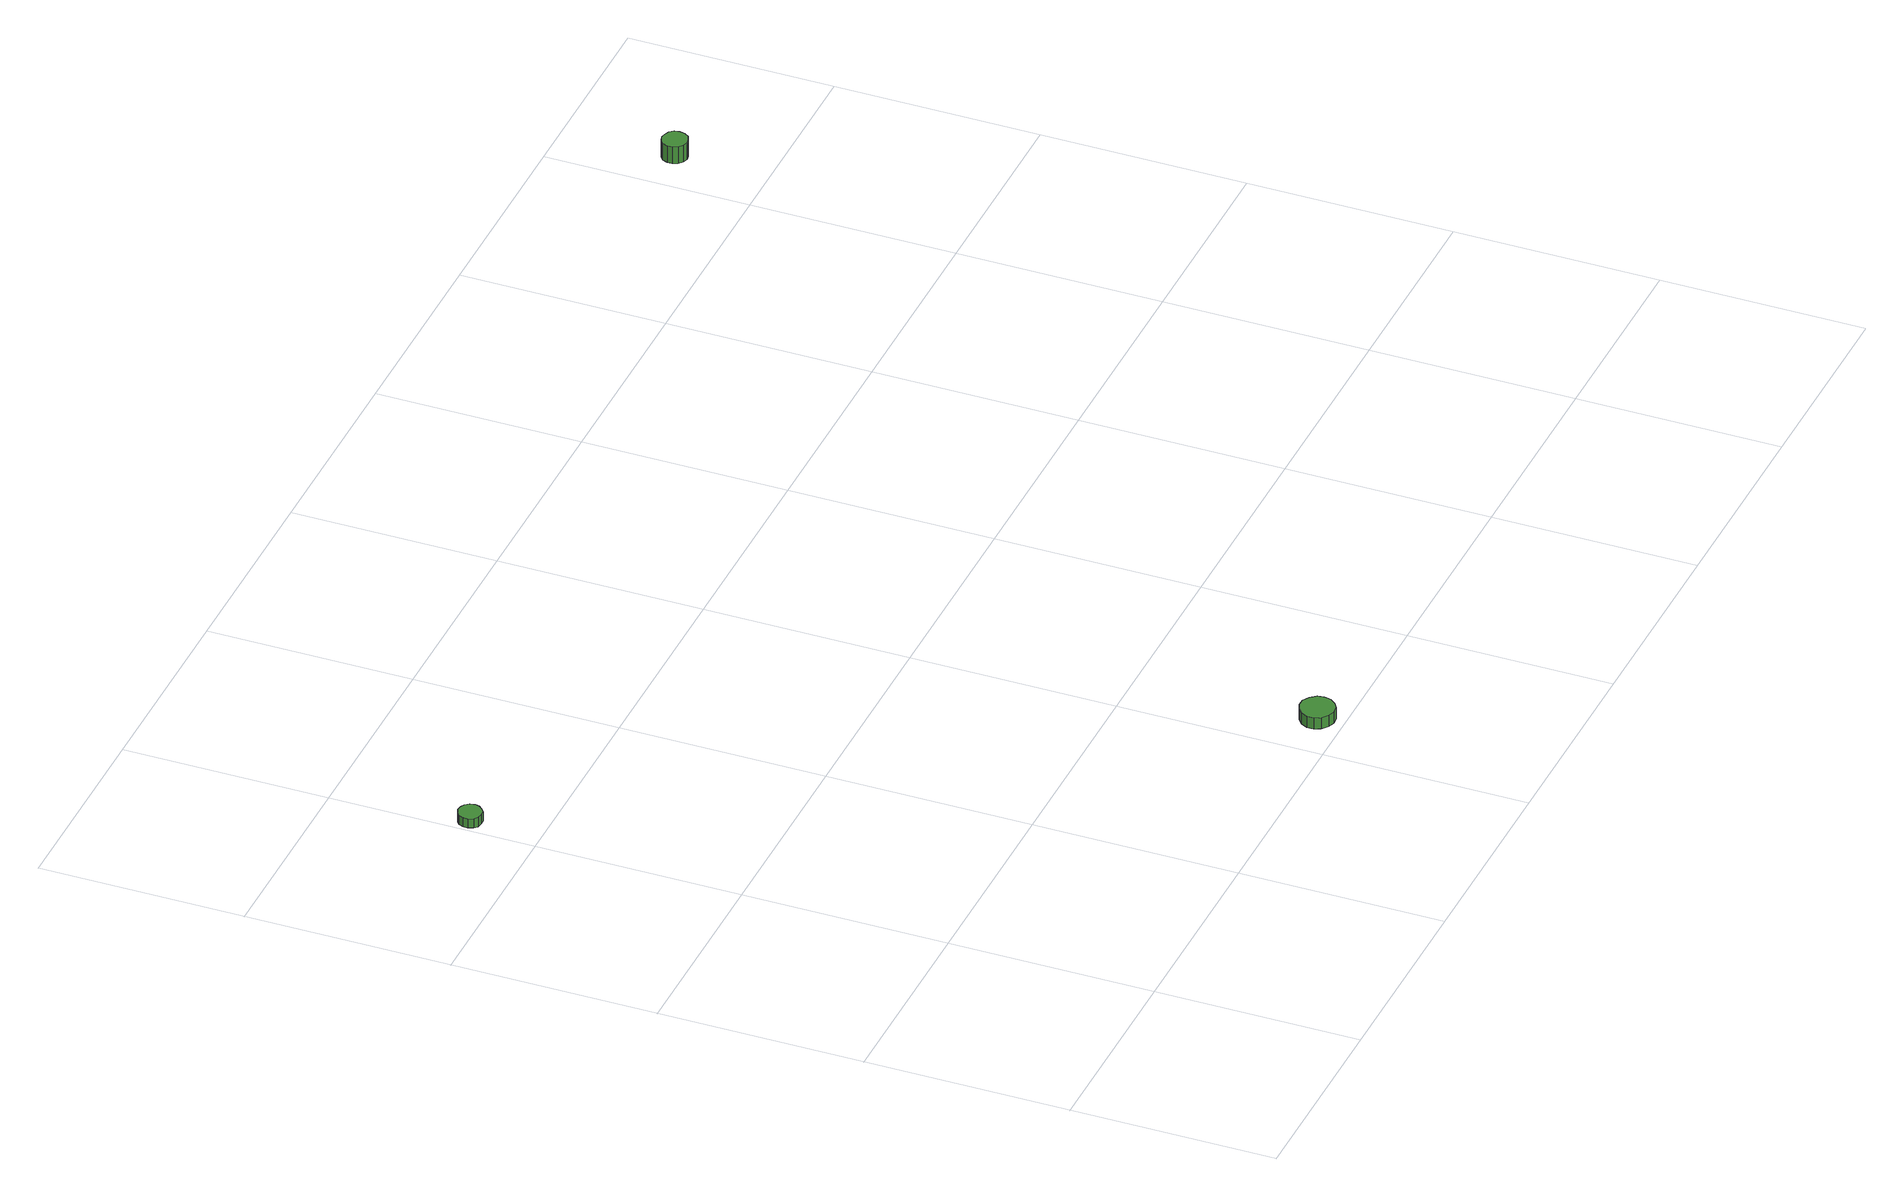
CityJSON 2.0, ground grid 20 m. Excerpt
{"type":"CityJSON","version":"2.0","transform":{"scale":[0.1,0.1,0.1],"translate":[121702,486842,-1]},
"CityObjects":{
"tree1":{"type":"SolitaryVegetationObject","attributes":{"function":"something"},"geometry":[{"type":"MultiSurface","lod":"1","boundaries":[[[0,1,2,3,4,5,6,7,8,9,10,11,12,13,14]],[[15,16,17,18,19,20,21,22,23,24,25,26,27,28,29]],[[0,29,28,1]],[[1,28,27,2]],[[2,27,26,3]],[[3,26,25,4]],[[4,25,24,5]],[[5,24,23,6]],[[6,23,22,7]],[[7,22,21,8]],[[8,21,20,9]],[[9,20,19,10]],[[10,19,18,11]],[[11,18,17,12]],[[12,17,16,13]],[[13,16,15,14]],[[14,15,29,0]]]}]},
"tree2":{"type":"SolitaryVegetationObject","attributes":{"function":"something"},"geometry":[{"type":"MultiSurface","lod":"1","boundaries":[[[30,31,32,33,34,35,36,37,38,39,40,41,42,43,44]],[[45,46,47,48,49,50,51,52,53,54,55,56,57,58,59]],[[30,59,58,31]],[[31,58,57,32]],[[32,57,56,33]],[[33,56,55,34]],[[34,55,54,35]],[[35,54,53,36]],[[36,53,52,37]],[[37,52,51,38]],[[38,51,50,39]],[[39,50,49,40]],[[40,49,48,41]],[[41,48,47,42]],[[42,47,46,43]],[[43,46,45,44]],[[44,45,59,30]]]}]},
"tree3":{"type":"SolitaryVegetationObject","attributes":{"function":"something"},"geometry":[{"type":"MultiSurface","lod":"1","boundaries":[[[60,61,62,63,64,65,66,67,68,69,70,71,72,73,74]],[[75,76,77,78,79,80,81,82,83,84,85,86,87,88,89]],[[60,89,88,61]],[[61,88,87,62]],[[62,87,86,63]],[[63,86,85,64]],[[64,85,84,65]],[[65,84,83,66]],[[66,83,82,67]],[[67,82,81,68]],[[68,81,80,69]],[[69,80,79,70]],[[70,79,78,71]],[[71,78,77,72]],[[72,77,76,73]],[[73,76,75,74]],[[74,75,89,60]]]}]}
},
"vertices":[
[25,668,17],[24,673,17],[21,677,17],[17,679,17],[12,680,17],[7,678,17],[4,675,17],[2,671,17],[2,666,17],[4,661,17],[7,658,17],[12,657,17],[17,657,17],[21,660,17],[24,664,17],[24,664,7],[21,660,7],[17,657,7],[12,657,7],[7,658,7],[4,661,7],[2,666,7],[2,671,7],[4,675,7],[7,678,7],[12,680,7],[17,679,7],[21,677,7],[24,673,7],[25,668,7],
[467,26,18],[466,32,18],[461,38,18],[455,42,18],[448,42,18],[442,40,18],[436,35,18],[433,29,18],[433,22,18],[436,16,18],[442,11,18],[448,9,18],[455,9,18],[461,13,18],[466,19,18],[466,19,6],[461,13,6],[455,9,6],[448,9,6],[442,11,6],[436,16,6],[433,22,6],[433,29,6],[436,35,6],[442,40,6],[448,42,6],[455,42,6],[461,38,6],[466,32,6],[467,26,6],
[1059,892,23],[1058,897,23],[1055,901,23],[1050,903,23],[1045,904,23],[1040,902,23],[1036,899,23],[1034,894,23],[1034,889,23],[1036,884,23],[1040,881,23],[1045,879,23],[1050,880,23],[1055,882,23],[1058,887,23],[1058,887,5],[1055,882,5],[1050,880,5],[1045,879,5],[1040,881,5],[1036,884,5],[1034,889,5],[1034,894,5],[1036,899,5],[1040,902,5],[1045,904,5],[1050,903,5],[1055,901,5],[1058,897,5],[1059,892,5]
]}
